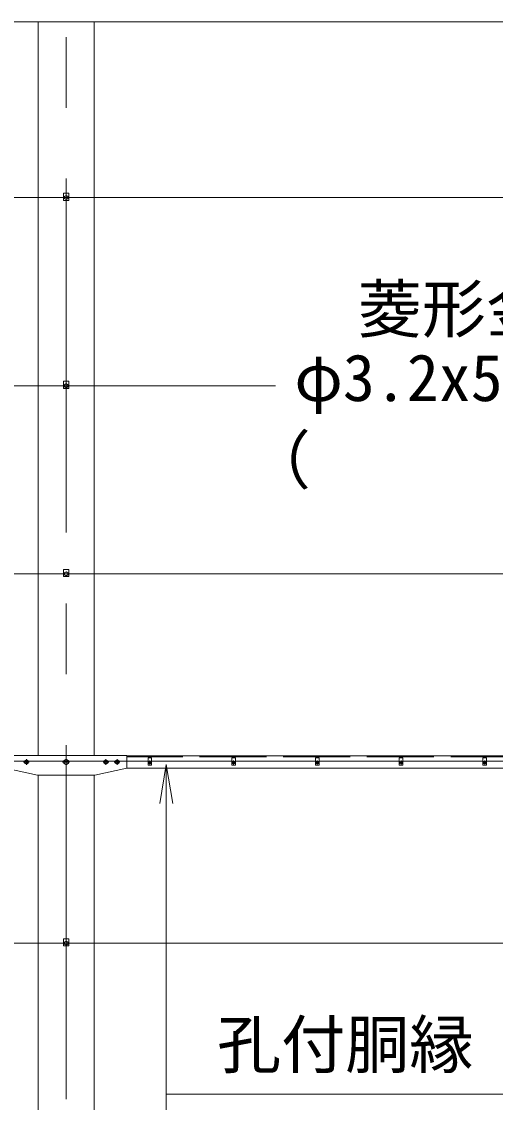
# Model space of a CAD drawing. Units: millimetres, scale not verified. Extents: x -14700 to 14700, y -10395 to 10395.
# Drawn here: x -7732 to -6034, y 227 to 4104 of the extents above; entities that cross this region are included whole.
import ezdxf
from ezdxf.enums import TextEntityAlignment as Align

# ---------------------------------------------------------------- set-up
doc = ezdxf.new("R2010")
doc.units = ezdxf.units.MM
doc.header["$LTSCALE"] = 40
doc.linetypes.add('DASHED', pattern=[7.5, 6, -1.5])
doc.linetypes.add('USER1', pattern=[50.8, 31.75, -6.35, 6.35, -6.35])
for name, color, linetype, lineweight in [('0-2_0', 7, 'Continuous', 18), ('0-4_D-STR3', 3, 'Continuous', 13), ('0-8_D-STR-TXT', 7, 'Continuous', 13), ('0-9_D-STR1', 1, 'Continuous', 18), ('0-A_D-BMK', 2, 'USER1', 13)]:
    doc.layers.add(name, color=color, linetype=linetype, lineweight=lineweight)
doc.styles.add('ＭＳ ゴシック', font='')
doc.styles.get('ＭＳ ゴシック').set_extended_font_data('MS Gothic')

# ---------------------------------------------------------------- blocks, each defined once
blk = doc.blocks.new('_Open')
at = {"layer": '0-2_0'}
blk.add_line((-40, 6.67), (0, 0), dxfattribs=at)
blk.add_lwpolyline([(-40, -6.67), (0, 0), (-40, 0)], dxfattribs=at)

msp = doc.modelspace()

# ---------------------------------------------------------------- linework, layer by layer
at = {"layer": '0-4_D-STR3'}
for p, q in [((-10555.07, 3472.74), (-3822.27, 3472.74)), ((-7578.77, 3476.49), (-7572.27, 3480.24)), ((-7578.77, 3468.98), (-7578.77, 3476.49)), ((-7572.27, 3465.23), (-7578.77, 3468.98)), ((-7572.27, 3480.24), (-7565.77, 3476.49)), ((-7565.77, 3468.98), (-7572.27, 3465.23)), ((-7565.77, 3476.49), (-7565.77, 3468.98)), ((-10555.07, 2797.74), (-6822.27, 2797.74)), ((-7578.77, 2801.49), (-7572.27, 2805.24)), ((-7578.77, 2793.98), (-7578.77, 2801.49)), ((-7572.27, 2790.23), (-7578.77, 2793.98)), ((-7572.27, 2805.24), (-7565.77, 2801.49)), ((-7565.77, 2793.98), (-7572.27, 2790.23)), ((-7565.77, 2801.49), (-7565.77, 2793.98)), ((-10555.07, 2122.74), (-3822.27, 2122.74)), ((-7578.77, 2126.49), (-7572.27, 2130.24)), ((-7578.77, 2118.98), (-7578.77, 2126.49)), ((-7572.27, 2115.23), (-7578.77, 2118.98)), ((-7572.27, 2130.24), (-7565.77, 2126.49)), ((-7565.77, 2118.98), (-7572.27, 2115.23)), ((-7565.77, 2126.49), (-7565.77, 2118.98)), ((-7865.77, 1451.24), (-7278.77, 1451.24)), ((-7721.27, 1451.49), (-7714.77, 1455.24)), ((-7721.27, 1443.98), (-7721.27, 1451.49)), ((-7714.77, 1440.23), (-7721.27, 1443.98)), ((-7714.77, 1455.24), (-7708.27, 1451.49)), ((-7708.27, 1443.98), (-7714.77, 1440.23)), ((-7708.27, 1451.49), (-7708.27, 1443.98)), ((-7580.77, 1452.65), (-7572.27, 1457.55)), ((-7580.77, 1442.83), (-7580.77, 1452.65)), ((-7572.27, 1437.92), (-7580.77, 1442.83)), ((-7563.77, 1442.83), (-7572.27, 1437.92)), ((-7429.77, 1455.24), (-7436.27, 1451.49)), ((-7436.27, 1451.49), (-7436.27, 1443.98)), ((-7436.27, 1443.98), (-7429.77, 1440.23)), ((-7423.27, 1451.49), (-7429.77, 1455.24)), ((-7429.77, 1440.23), (-7423.27, 1443.98)), ((-7423.27, 1443.98), (-7423.27, 1451.49)), ((-7389.77, 1455.24), (-7396.27, 1451.49)), ((-7396.27, 1451.49), (-7396.27, 1443.98)), ((-7396.27, 1443.98), (-7389.77, 1440.23)), ((-7383.27, 1451.49), (-7389.77, 1455.24)), ((-7389.77, 1440.23), (-7383.27, 1443.98)), ((-7383.27, 1443.98), (-7383.27, 1451.49)), ((-7278.77, 1462.24), (-7278.77, 1436.24)), ((-7265.77, 1462.24), (-7278.77, 1462.24)), ((-7265.77, 1436.24), (-7278.77, 1436.24)), ((-7265.77, 1462.24), (-7265.77, 1436.24)), ((-7265.77, 1451.24), (-6978.77, 1451.24)), ((-6978.77, 1462.24), (-6978.77, 1436.24)), ((-6965.77, 1462.24), (-6978.77, 1462.24)), ((-6965.77, 1436.24), (-6978.77, 1436.24)), ((-6965.77, 1462.24), (-6965.77, 1436.24)), ((-6965.77, 1451.24), (-6678.77, 1451.24)), ((-6678.77, 1462.24), (-6678.77, 1436.24)), ((-6665.77, 1462.24), (-6678.77, 1462.24)), ((-6665.77, 1436.24), (-6678.77, 1436.24)), ((-6665.77, 1462.24), (-6665.77, 1436.24)), ((-6665.77, 1451.24), (-6378.77, 1451.24)), ((-6378.77, 1462.24), (-6378.77, 1436.24)), ((-6365.77, 1462.24), (-6378.77, 1462.24)), ((-6365.77, 1436.24), (-6378.77, 1436.24)), ((-6365.77, 1462.24), (-6365.77, 1436.24)), ((-6365.77, 1451.24), (-6078.77, 1451.24)), ((-6078.77, 1462.24), (-6078.77, 1436.24)), ((-6065.77, 1462.24), (-6078.77, 1462.24)), ((-6065.77, 1436.24), (-6078.77, 1436.24)), ((-6065.77, 1462.24), (-6065.77, 1436.24)), ((-6065.77, 1451.24), (-5778.77, 1451.24)), ((-7674.77, 1400.74), (-7789.77, 1425.74)), ((-10555.07, 797.74), (-3822.27, 797.74)), ((-7578.77, 801.49), (-7572.27, 805.24)), ((-7578.77, 793.98), (-7578.77, 801.49)), ((-7572.27, 790.23), (-7578.77, 793.98)), ((-7572.27, 805.24), (-7565.77, 801.49)), ((-7565.77, 793.98), (-7572.27, 790.23)), ((-7565.77, 801.49), (-7565.77, 793.98))]:
    msp.add_line(p, q, dxfattribs=at)
for points in [[(-7562.77, 3488.74), (-7562.77, 3462.74), (-7581.77, 3462.74)], [(-7562.77, 3488.74), (-7581.77, 3488.74), (-7581.77, 3462.74)], [(-7562.77, 2813.74), (-7562.77, 2787.74), (-7581.77, 2787.74)], [(-7562.77, 2813.74), (-7581.77, 2813.74), (-7581.77, 2787.74)], [(-7562.77, 2138.74), (-7562.77, 2112.74), (-7581.77, 2112.74)], [(-7562.77, 2138.74), (-7581.77, 2138.74), (-7581.77, 2112.74)], [(-7789.77, 1470.74), (-7354.77, 1470.74), (-7354.77, 1425.74)], [(-7572.27, 1457.55), (-7563.77, 1452.65), (-7563.77, 1442.83)], [(-7674.77, 1400.74), (-7469.77, 1400.74), (-7354.77, 1425.74)], [(-7562.77, 813.74), (-7562.77, 787.74), (-7581.77, 787.74)], [(-7562.77, 813.74), (-7581.77, 813.74), (-7581.77, 787.74)]]:
    msp.add_lwpolyline(points, dxfattribs=at)
for centre, radius in [((-7572.27, 3472.74), 6.25), ((-7572.27, 2797.74), 6.25), ((-7572.27, 2122.74), 6.25), ((-7714.77, 1447.74), 6.25), ((-7572.27, 1447.74), 8.25), ((-7429.77, 1447.74), 6.25), ((-7389.77, 1447.74), 6.25), ((-7272.27, 1446.24), 5.25), ((-6972.27, 1446.24), 5.25), ((-6672.27, 1446.24), 5.25), ((-6372.27, 1446.24), 5.25), ((-6072.27, 1446.24), 5.25), ((-7572.27, 797.74), 6.25)]:
    msp.add_circle(centre, radius, dxfattribs=at)
at = {"layer": '0-8_D-STR-TXT'}
msp.add_line((-7213.17, 255.61), (-7213.17, 1436.67), dxfattribs=at)
msp.add_lwpolyline([(-4770.59, 255.61), (-7213.17, 255.61), (-7213.17, -1127.76)], dxfattribs=at)
at = {"layer": '0-9_D-STR1'}
for p, q in [((-10672.27, 4102.74), (-4685, 4102.74)), ((-7672.27, 4102.74), (-7672.27, 1470.74)), ((-7472.27, 1470.74), (-7472.27, 4102.74)), ((-4754.29, 1470.24), (-7354.77, 1470.24)), ((-7672.27, 1400.74), (-7672.27, -1129.26)), ((-7472.27, -1129.26), (-7472.27, 1400.74)), ((-4752.2, 1425.24), (-7354.77, 1425.24))]:
    msp.add_line(p, q, dxfattribs=at)
at = {"layer": '0-9_D-STR1', "linetype": 'DASHED'}
msp.add_line((-4754.29, 1466.24), (-7354.77, 1466.24), dxfattribs=at)
at = {"layer": '0-A_D-BMK'}
for p, q in [((-7572.27, -5857.26), (-7572.27, 5326.52)), ((-7582.27, 3472.74), (-7562.27, 3472.74)), ((-7582.27, 2797.74), (-7562.27, 2797.74)), ((-7582.27, 2122.74), (-7562.27, 2122.74)), ((-7724.77, 1447.74), (-7704.77, 1447.74)), ((-7714.77, 1437.74), (-7714.77, 1457.74)), ((-7559.52, 1447.74), (-7585.02, 1447.74)), ((-7419.77, 1447.74), (-7439.77, 1447.74)), ((-7429.77, 1437.74), (-7429.77, 1457.74)), ((-7379.77, 1447.74), (-7399.77, 1447.74)), ((-7389.77, 1437.74), (-7389.77, 1457.74)), ((-7279.71, 1446.24), (-7264.83, 1446.24)), ((-7272.27, 1453.68), (-7272.27, 1438.8)), ((-6979.71, 1446.24), (-6964.83, 1446.24)), ((-6972.27, 1453.68), (-6972.27, 1438.8)), ((-6679.71, 1446.24), (-6664.83, 1446.24)), ((-6672.27, 1453.68), (-6672.27, 1438.8)), ((-6379.71, 1446.24), (-6364.83, 1446.24)), ((-6372.27, 1453.68), (-6372.27, 1438.8)), ((-6079.71, 1446.24), (-6064.83, 1446.24)), ((-6072.27, 1453.68), (-6072.27, 1438.8)), ((-7582.27, 797.74), (-7562.27, 797.74))]:
    msp.add_line(p, q, dxfattribs=at)

# ---------------------------------------------------------------- block references
at = {"layer": '0-8_D-STR-TXT', "xscale": 3.5, "yscale": 3.5, "rotation": 90}
msp.add_blockref('_Open', (-7213.17, 1438.67), dxfattribs=at)

# ---------------------------------------------------------------- texts
at = {"layer": '0-8_D-STR-TXT', "style": 'ＭＳ ゴシック'}
for s, p in [('菱形金網', (-6527.09, 2938.6)), ('φ3.2x50mm目', (-6754.5, 2692.07)), ('（\u3000\u3000   \u3000\u3000）', (-6925.06, 2396.42)), ('孔付胴縁 R付L45x45x4', (-7031.38, 299.66))]:
    msp.add_text(s, height=168.3, dxfattribs=at).set_placement(p, align=Align.BOTTOM_LEFT)

doc.saveas('drawing.dxf')
